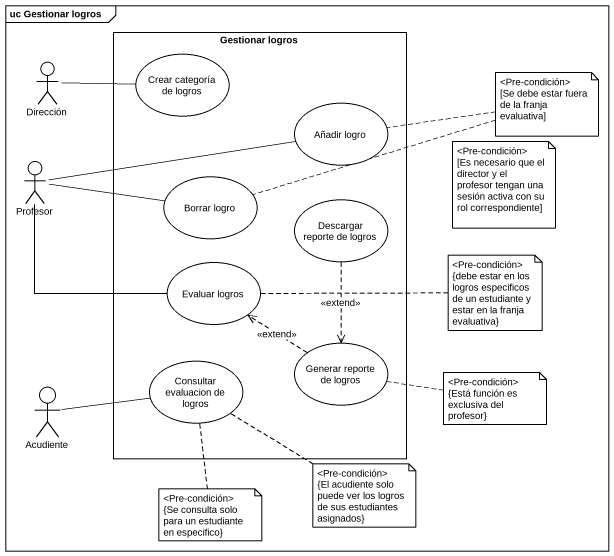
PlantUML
@startuml
mainframe uc Gestionar logros
rectangle "Gestionar logros" as Gestionar_logros {
  usecase "Crear categoría de logros" as Crear_categoría_de_logros
  usecase "Añadir logro" as Añadir_logro
  usecase "Borrar logro" as Borrar_logro
  usecase "Descargar reporte de logros" as Descargar_reporte_de_logros
  usecase "Evaluar logros" as Evaluar_logros
  usecase "Generar reporte de logros" as Generar_reporte_de_logros
  usecase "Consultar evaluacion de logros" as Consultar_evaluacion_de
}
actor Dirección
actor Profesor
actor Acudiente
Dirección -right- Crear_categoría_de_logros
Añadir_logro -left- Profesor
Profesor -right- Borrar_logro
Profesor -right- Evaluar_logros
Descargar_reporte_de_logros ..> Generar_reporte_de_logros : <<extend>>
Generar_reporte_de_logros .up.> Evaluar_logros : <<extend>>
Acudiente -right- Consultar_evaluacion_de
note as N1
  <Pre-condición>
  [Se debe estar fuera de la franja evaluativa]
end note
N1 .. Añadir_logro
N1 .. Borrar_logro
note as N2
  <Pre-condición>
  [Es necesario que el director y el profesor tengan una sesión activa con su rol correspondiente]
end note
note right of Evaluar_logros
  <Pre-condición>
  {debe estar en los logros especificos de un estudiante y estar en la franja evaluativa}
end note
note right of Generar_reporte_de_logros
  <Pre-condición>
  {Está función es exclusiva del profesor}
end note
note bottom of Consultar_evaluacion_de
  <Pre-condición>
  {El acudiente solo puede ver los logros de sus estudiantes asignados}
end note
note bottom of Consultar_evaluacion_de
  <Pre-condición>
  {Se consulta solo para un estudiante en especifico}
end note
@enduml
